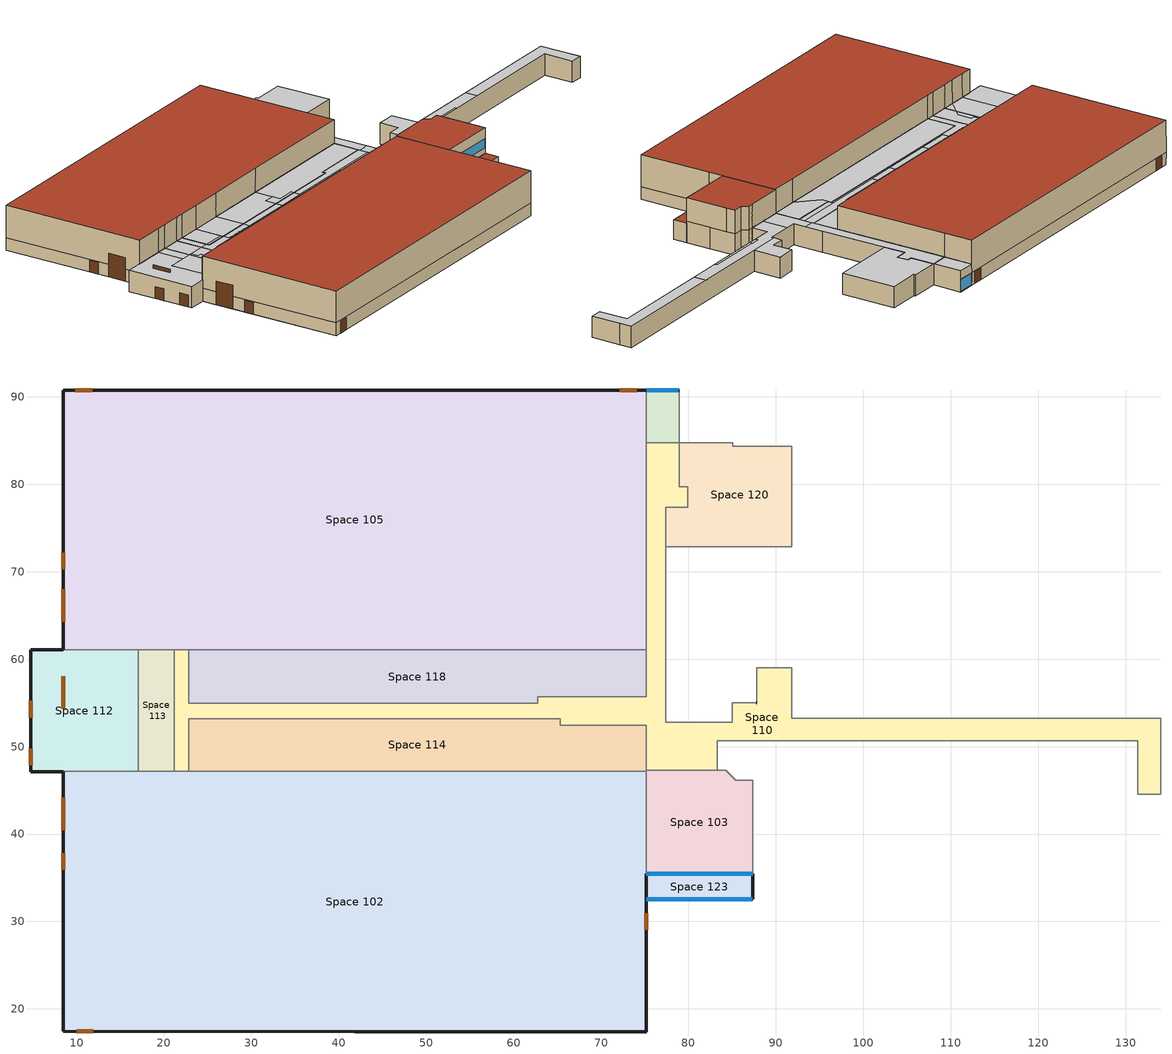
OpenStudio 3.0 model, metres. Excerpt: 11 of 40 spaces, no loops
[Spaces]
Space 102
 floor ground: 8.5,47.16 75.15,47.16 75.15,17.35 8.5,17.42 z0
 wall outside (Arena - Metal Panel): 8.5,17.42 75.15,17.35 75.15,32.51 z2.6:9.1; 75.15,32.51 75.15,35.45 z3.9:9.1; 8.5,40.45 8.5,17.42 z0:2.6; 8.5,47.12,9.1 8.5,47.12,2.6 8.5,44.13,2.6 8.5,44.13,4.78 8.5,40.45,4.78 8.5,40.45,2.6 8.5,17.42,2.6 8.5,17.42,9.1
 wall outside (Arena - Insulated Concrete): 8.5,17.42 75.15,17.35 75.15,32.51 z0:2.6
 wall outside: 8.5,47.12 8.5,44.13 z0:2.6
 wall to Space 131: 69.24,47.16 22.82,47.16 21.15,47.16 17.03,47.16 14.48,47.16 z4.3:9.1
 wall to Space 123: 75.15,32.51 75.15,35.45 z0:3.9
 wall to Space 124: 11,47.16 8.5,47.16 8.5,47.12 z4.3:9.1
 wall to Space 113: 21.15,47.16 17.03,47.16 z0:4.3
 wall to Space 112: 17.03,47.16 8.5,47.16 8.5,47.12 z0:4.3
 wall to Space 126: 14.48,47.16 11,47.16 z4.3:9.1
 wall to Space 132: 75.15,47.16 69.24,47.16 z4.3:9.1
 wall to Space 110: 22.82,47.16 21.15,47.16 z0:4.3
 wall to Space 114: 75.15,47.16 22.82,47.16 z0:4.3
 wall to Space 103: 75.15,35.45 75.15,47.16 z0:9.1
 door: 10.02,17.42 11.92,17.42 / 75.15,29.04 75.15,30.94 / 8.5,37.79 8.5,35.89 z0:2.4; 8.5,44.13 8.5,40.45 z0:4.78
 roof outside (Arena - Roof): 75.15,17.35 75.15,47.16 8.5,47.16 8.5,17.42 z9.1
Space 103
 floor ground: 84.27,47.27 85.41,46.13 87.37,46.13 87.37,35.45 75.15,35.45 75.15,47.27 z0
 wall outside (Gym - Metal Panel): 75.15,35.45 87.37,35.45 z3.9:9.1
 wall to Space 132: 75.15,47.27 75.15,47.16 z4.3:9.1
 wall to Space 134: 87.37,44.32 87.37,46.13 85.41,46.13 84.27,47.27 83.29,47.27 75.15,47.27 z4.3:9.1
 wall to Space 111: 87.37,46.13 85.41,46.13 84.27,47.27 83.29,47.27 z0:4.3
 wall to Space 106: 87.37,35.45 87.37,40.54 z0:4.3
 wall to Space 123: 75.15,35.45 87.37,35.45 z0:3.9
 wall to Space 114: 75.15,47.27 75.15,47.16 z0:4.3
 wall to Space 139: 87.37,35.45 87.37,44.32 z4.3:9.1
 wall to Space 110: 83.29,47.27 75.15,47.27 z0:4.3
 wall to Space 109: 87.37,40.54 87.37,46.13 z0:4.3
 window: 75.17,35.45 87.35,35.45 z5.05:6.9
 roof outside: 87.37,35.45 87.37,46.13 85.41,46.13 84.27,47.27 75.15,47.27 75.15,35.45 z9.1
Space 105
 floor ground: 75.15,90.8 75.15,61.06 8.5,61.06 8.5,90.8 z0
 wall outside (Arena - Metal Panel): 75.15,90.8 8.5,90.8 z2.55:9.1; 8.5,90.8,9.1 8.5,90.8,2.55 8.5,67.97,2.55 8.5,67.97,4.78 8.5,64.29,4.78 8.5,64.29,2.39 8.5,61.06,2.39 8.5,61.06,9.1
 wall outside (Arena - Insulated Concrete): 75.15,90.8 8.5,90.8 8.5,67.97 z0:2.55; 8.5,64.29 8.5,61.06 z0:2.39
 wall to Space 130: 48.17,61.06 75.15,61.06 z4.3:9.1
 wall to Space 125: 14.71,61.06 17.03,61.06 21.15,61.06 22.82,61.06 27.58,61.06 z4.3:9.1
 wall to Space 133: 75.15,61.06 75.15,84.76 75.15,90.8 z4.3:9.1
 wall to Space 110: 75.15,61.06 75.15,84.76 / 21.15,61.06 22.82,61.06 z0:4.3
 wall to Space 112: 8.5,61.06 17.03,61.06 z0:4.3
 wall to Space 122: 75.15,84.76 75.15,90.8 z0:4.3
 wall to Space 128: 34.47,61.06 48.17,61.06 z4.3:9.1
 wall to Space 127: 27.58,61.06 34.47,61.06 z4.3:9.1
 wall to Space 113: 17.03,61.06 21.15,61.06 z0:4.3
 wall to Space 124: 8.5,61.06 14.71,61.06 z4.3:9.1
 wall to Space 118: 22.82,61.06 75.15,61.06 z0:4.3
 door: 74.06,90.8 72.16,90.8 / 11.77,90.8 9.87,90.8 / 8.5,72.17 8.5,70.27 z0:2.4; 8.5,67.97 8.5,64.29 / 8.5,58.04 8.5,54.36 z0:4.78
 roof outside (Arena - Roof): 75.15,61.06 75.15,90.8 8.5,90.8 8.5,61.06 z9.1
Space 110
 floor ground: 75.15,84.76 78.95,84.76 78.95,79.72 79.94,79.72 79.94,77.4 77.42,77.4 77.42,52.77 85.02,52.77 85.02,55.02 87.79,55.02 87.79,59.01 91.84,59.01 91.84,53.25 134.02,53.25 134.02,44.54 131.42,44.54 131.42,50.66 83.29,50.66 83.29,47.27 75.15,47.27 75.15,52.46 65.34,52.46 65.34,53.22 22.82,53.22 22.82,47.16 21.15,47.16 21.15,61.06 22.82,61.06 22.82,54.93 62.75,54.93 62.75,55.69 75.15,55.69 z0
 wall outside: 87.79,55.02 87.76,55.02 z0:4.3
 wall to Space 104: 134.02,53.25 91.84,53.25 91.84,59.01 z0:4.3
 wall to Space 109: 87.37,50.66 131.42,50.66 131.42,44.54 134.02,44.54 z0:4.3
 wall to Space 111: 83.29,47.27 83.29,50.66 83.33,50.66 87.37,50.66 z0:4.3
 wall to Space 114: 22.82,47.16 22.82,53.22 65.34,53.22 65.34,52.46 73.86,52.46 75.15,52.46 75.15,47.27 z0:4.3
 wall to Space 113: 21.15,61.06 21.15,47.16 z0:4.3
 wall to Space 118: 75.15,61.06 75.15,55.69 62.75,55.69 62.75,54.93 22.82,54.93 22.82,61.06 z0:4.3
 wall to Space 122: 78.95,84.76 75.15,84.76 z0:4.3
 wall to Space 120: 77.42,72.89 77.42,77.4 79.94,77.4 79.94,79.72 78.95,79.72 78.95,84.76 z0:4.3
 wall to Space 116: 87.76,55.02 85.02,55.02 85.02,52.77 77.42,52.77 77.42,59.01 / 87.79,59.01 87.79,55.02 z0:4.3
 wall to Space 119: 91.84,59.01 87.79,59.01 / 77.42,59.01 77.42,72.89 z0:4.3
 wall to Space 108: 134.02,44.54 134.02,50.68 z0:4.3
 wall to Space 115: 134.02,50.68 134.02,53.25 z0:4.3
 ceiling to Space 129: 51.89,53.59 51.89,54.93 45.75,54.93 45.75,53.59 z4.3
 ceiling to Space 132: 75.15,52.46 75.15,53.59 65.17,53.59 65.17,53.22 65.34,53.22 65.34,52.46 z4.3
 ceiling to Space 127: 34.47,53.59 34.47,54.93 27.58,54.93 27.58,53.59 z4.3
 ceiling to Space 128: 45.75,53.59 45.75,54.93 34.47,54.93 34.47,53.59 z4.3
 ceiling to Space 135: 89.19,50.66 89.19,51.21 87.37,51.21 87.37,50.66 z4.3
 ceiling to Space 133: 77.42,55.31 77.42,77.4 79.94,77.4 79.94,79.72 78.95,79.72 78.95,84.76 75.15,84.76 75.15,55.31 z4.3; 91.84,53.25 91.84,59.01 87.79,59.01 87.79,55.02 85.02,55.02 85.02,53.25 z4.3
 ceiling to Space 131: 22.82,47.16 22.82,53.22 65.17,53.22 65.17,53.59 27.58,53.59 27.58,54.93 22.82,54.93 22.82,55.59 21.15,55.59 21.15,47.16 z4.3
 ceiling to Space 130: 75.15,53.59 75.15,55.69 62.75,55.69 62.75,54.93 51.89,54.93 51.89,53.59 z4.3
 ceiling to Space 125: 22.82,55.59 22.82,61.06 21.15,61.06 21.15,55.59 z4.3
 ceiling to Space 140: 134.02,44.54 134.02,44.55 131.42,44.54 z4.3; 131.42,44.54 134.02,44.55 134.02,53.25 108.35,53.25 108.35,50.66 131.42,50.66 z4.3
 ceiling to Space 134: 83.29,47.27 83.29,50.66 87.37,50.66 87.37,51.21 101.29,51.21 101.29,50.66 108.35,50.66 108.35,53.25 85.02,53.25 85.02,52.77 79.61,52.77 79.61,47.27 z4.3; 79.61,47.27 79.61,52.77 77.42,52.77 77.42,55.31 75.15,55.31 75.15,47.27 z4.3
 ceiling to Space 136: 101.29,50.66 101.29,51.21 89.19,51.21 89.19,50.66 z4.3
Space 112
 floor ground: 17.03,61.06 17.03,47.16 8.5,47.16 8.5,47.12 4.76,47.12 4.76,61.06 z0
 wall outside (Arena - Insulated Concrete): 8.5,61.06 4.76,61.06 4.76,47.12 8.5,47.12 z0:4.3
 wall to Space 113: 17.03,47.16 17.03,61.06 z0:4.3
 door: 4.76,55.22 4.76,53.32 / 4.76,49.76 4.76,47.86 z0:2.4
 ceiling to Space 125: 17.03,55.59 17.03,61.06 14.71,61.06 14.71,55.59 z4.3
 ceiling to Space 124: 8.5,47.12 8.5,47.16 11,47.16 11,55.59 14.71,55.59 14.71,61.06 4.76,61.06 4.76,47.12 z4.3
 ceiling to Space 131: 17.03,47.16 17.03,49.68 14.48,47.16 z4.3
 ceiling to Space 126: 14.48,47.16 17.03,49.68 17.03,55.59 11,55.59 11,47.16 z4.3
Space 113
 floor ground: 21.15,61.06 21.15,47.16 17.03,47.16 17.03,61.06 z0
 ceiling to Space 126: 17.03,49.68 18.35,50.97 18.35,53.94 17.49,53.94 17.49,55.59 17.03,55.59 z4.3
 ceiling to Space 125: 21.15,55.59 21.15,61.06 17.03,61.06 17.03,55.59 z4.3
 ceiling to Space 131: 21.15,47.16 21.15,55.59 17.49,55.59 17.49,53.94 18.35,53.94 18.35,50.97 17.03,49.68 17.03,47.16 z4.3
Space 114
 floor ground: 65.34,53.22 65.34,52.46 75.15,52.46 75.15,47.16 22.82,47.16 22.82,53.22 z0
 ceiling to Space 132: 75.15,47.16 75.15,52.46 65.34,52.46 65.34,53.22 65.17,53.22 65.17,51.13 69.24,47.16 z4.3
 ceiling to Space 131: 69.24,47.16 65.17,51.13 65.17,53.22 22.82,53.22 22.82,47.16 z4.3
Space 118
 floor ground: 75.15,61.06 75.15,55.69 62.75,55.69 62.75,54.93 22.82,54.93 22.82,61.06 z0
 ceiling to Space 125: 27.58,55.59 27.58,61.06 22.82,61.06 22.82,55.59 z4.3
 ceiling to Space 129: 51.89,54.93 51.89,55.55 48.17,55.55 48.17,57.21 45.75,57.21 45.75,54.93 z4.3
 ceiling to Space 127: 34.47,54.93 34.47,61.06 27.58,61.06 27.58,54.93 z4.3
 ceiling to Space 130: 62.75,54.93 62.75,55.69 75.15,55.69 75.15,61.06 48.17,61.06 48.17,55.55 51.89,55.55 51.89,54.93 z4.3
 ceiling to Space 131: 27.58,54.93 27.58,55.59 22.82,55.59 22.82,54.93 z4.3
 ceiling to Space 128: 45.75,54.93 45.75,57.21 48.17,57.21 48.17,61.06 34.47,61.06 34.47,54.93 z4.3
Space 120
 floor ground: 85.05,84.76 85.05,84.35 91.84,84.35 91.84,72.89 77.42,72.89 77.42,77.4 79.94,77.4 79.94,79.72 78.95,79.72 78.95,84.76 z0
 wall to Space 121: 91.84,84.35 85.05,84.35 85.05,84.76 78.95,84.76 z0:4.3
 wall to Space 104: 91.84,72.89 91.84,84.35 z0:4.3
 wall to Space 119: 77.42,72.89 91.84,72.89 z0:4.3
 ceiling to Space 133: 91.84,72.89 91.84,84.35 85.05,84.35 85.05,84.76 78.95,84.76 78.95,79.72 79.94,79.72 79.94,77.4 77.42,77.4 77.42,72.89 z4.3
Space 122
 floor ground: 78.95,90.8 78.95,84.76 75.15,84.76 75.15,90.8 z0
 wall outside (Arena - Metal Panel): 78.95,90.8 75.15,90.8 z2.55:4.3
 wall outside (Arena - Insulated Concrete): 78.95,90.8 75.15,90.8 z0:2.55
 wall to Space 121: 78.95,84.76 78.95,90.8 z0:4.3
 window: 78.86,90.8 75.25,90.8 z0.17:2.47
 ceiling to Space 133: 78.95,84.76 78.95,90.8 75.15,90.8 75.15,84.76 z4.3
Space 123
 floor ground: 87.37,35.45 87.37,32.51 75.15,32.51 75.15,35.45 z0
 wall outside: 87.37,32.51 87.37,35.45 z0:3.9
 wall outside (Gym - Metal Panel): 75.15,32.51 87.37,32.51 z0:3.9
 window: 75.18,32.51 81.28,32.51 / 84.94,32.51 87.31,32.51 z0.25:2.55; 81.31,32.51 84.89,32.51 z0:2.55
 roof outside: 87.37,32.51 87.37,35.45 75.15,35.45 75.15,32.51 z3.9
[Building]
Recreation Center_1980-2004: North Axis {deg}=-90; Nominal Floor to Floor Height {m}=3; Default Construction Set=ASHRAE 189.1-2009 ClimateZone 4-5 (mdoff) ConstSet
[ClimateZones]
Climate Zone Institution Name 1=ASHRAE; Climate Zone Document Name 1=ANSI/ASHRAE Standard 169; Climate Zone Document Year 1=2006; Climate Zone Institution Name 2=CEC; Climate Zone Document Name 2=California Climate Zone Descriptions; Climate Zone Document Year 2=1995
[Site]
Site 1: Latitude {deg}=53.53; Longitude {deg}=-114.1; Time Zone {hr}=-7; Elevation {m}=723
[SizingPeriod:DesignDay] Barometric Pressure {Pa}=92936; Wind Direction {deg}=180; Sky Clearness=0; Rain Indicator=0; Snow Indicator=0; Day of Month=21; Daylight Saving Time Indicator=0; Dry-Bulb Temperature Range Modifier Type=DefaultMultipliers
Name | Maximum Dry-Bulb Temperature {C} | Daily Dry-Bulb Temperature Range {deltaC} | Humidity Indicating Conditions at Maximum Dry-Bulb | Wind Speed {m/s} | Month | Day Type | Humidity Indicating Type | Solar Model Indicator | ASHRAE Taub | ASHRAE Taud
Edmonton Stony Plain Ann Clg .4% Condns Enth=>MDB | 25.6 | 12 | 57100 | 3.8 | 7 | SummerDesignDay | Enthalpy | ASHRAETau | 0.353 | 2.369
Edmonton Stony Plain Ann Clg .4% Condns WB=>MDB | 25.3 | 12 | 19 | 3.8 | 7 | SummerDesignDay | Wetbulb | ASHRAETau | 0.353 | 2.369
Edmonton Stony Plain Ann Hum_n 99.6% Condns DP=>MCDB | -32.4 | 0 | -37.7 | 1.9 | 1 | WinterDesignDay | Dewpoint | ASHRAEClearSky
Edmonton Stony Plain Ann Htg 99.6% Condns DB | -32.5 | 0 | -32.5 | 1.9 | 1 | WinterDesignDay | Wetbulb | ASHRAEClearSky
Edmonton Stony Plain Ann Clg .4% Condns DB=>MWB | 27.5 | 12 | 17.6 | 3.8 | 7 | SummerDesignDay | Wetbulb | ASHRAETau | 0.353 | 2.369
Edmonton Stony Plain Ann Clg .4% Condns DP=>MDB | 22.6 | 12 | 16.5 | 3.8 | 7 | SummerDesignDay | Dewpoint | ASHRAETau | 0.353 | 2.369
Edmonton Stony Plain Ann Htg Wind 99.6% Condns WS=>MCDB | -5.8 | 0 | -5.8 | 11.6 | 1 | WinterDesignDay | Wetbulb | ASHRAEClearSky
[Construction]
000 ExtSlabCarpet 4in ClimateZone 1-8: MAT-CC05 4 HW CONCRETE, CP02 CARPET PAD
000 Exterior Door: 000 F08 Metal surface, 000 I01 25mm insulation board
000 Exterior Window: 000 Clear 3mm, 000 Air 13mm, 000 Clear 3mm
000 Interior Ceiling: 000 M11 100mm lightweight concrete, 000 F05 Ceiling air space resistance, 000 F16 Acoustic tile
000 Interior Door; 000 Interior Partition: 000 G05 25mm wood
000 Interior Floor: 000 F16 Acoustic tile, 000 F05 Ceiling air space resistance, 000 M11 100mm lightweight concrete
000 Interior Wall: 000 G01a 19mm gypsum board, 000 F04 Wall air space resistance, 000 G01a 19mm gypsum board
000 Interior Window: 000 Clear 3mm
ASHRAE 189.1-2009 ExtRoof IEAD ClimateZone 2-5: Roof Membrane, Roof Insulation [21], Metal Decking
ASHRAE 189.1-2009 ExtWall SteelFrame ClimateZone 4-8: MAT-SHEATH, Wall Insulation [39], 1/2IN Gypsum
ASHRAE 189.1-2009 ExtWindow ClimateZone 4-5: Theoretical Glass [207]
Arena - Insulated Concrete: Arena Precast Insulated Concrete
Arena - Metal Panel: 000 F08 Metal surface, Wall Insulation RSI 2.6
Arena - Roof: Roof Membrane, Wall Insulation RSI 2.6, 1/2IN Gypsum, 000 G05 25mm wood, Metal Decking, Metal Decking
Gym - Metal Panel: 000 F08 Metal surface, Wall Insulation RSI 3.5
[DefaultConstructionSet]
ASHRAE 189.1-2009 ClimateZone 4-5 (mdoff) ConstSet: Default Exterior Surface Constructions=ASHRAE 189.1-2009 ClimateZone 4-5 (mdoff) Exterior DefSurfCons; Default Interior Surface Constructions=000 Interior DefSurfCons; Default Ground Contact Surface Constructions=000 Ground DefSurfCons; Default Exterior SubSurface Constructions=ASHRAE 189.1-2009 ClimateZone 4-5 (mdoff) Exterior DefSubCons; Default Interior SubSurface Constructions=000 Interior DefSubCons; Interior Partition Construction=000 Interior Partition
[DefaultSubSurfaceConstructions] Glass Door Construction=000 Exterior Window; Skylight Construction=000 Exterior Window; Tubular Daylight Dome Construction=000 Interior Window; Tubular Daylight Diffuser Construction=000 Interior Window
Name | Fixed Window Construction | Operable Window Construction | Door Construction
000 Interior DefSubCons | 000 Interior Window | 000 Interior Window | 000 Interior Door
ASHRAE 189.1-2009 ClimateZone 4-5 (mdoff) Exterior DefSubCons | ASHRAE 189.1-2009 ExtWindow ClimateZone 4-5 | ASHRAE 189.1-2009 ExtWindow ClimateZone 4-5 | 000 Exterior Door
[DefaultSurfaceConstructions]
Name | Floor Construction | Wall Construction | Roof Ceiling Construction
000 Ground DefSurfCons | 000 ExtSlabCarpet 4in ClimateZone 1-8 | 000 ExtSlabCarpet 4in ClimateZone 1-8 | 000 ExtSlabCarpet 4in ClimateZone 1-8
000 Interior DefSurfCons | 000 Interior Floor | 000 Interior Wall | 000 Interior Ceiling
ASHRAE 189.1-2009 ClimateZone 4-5 (mdoff) Exterior DefSurfCons | 000 ExtSlabCarpet 4in ClimateZone 1-8 | ASHRAE 189.1-2009 ExtWall SteelFrame ClimateZone 4-8 | ASHRAE 189.1-2009 ExtRoof IEAD ClimateZone 2-5
[Material]
Name | Roughness | Thickness {m} | Conductivity {W/m-K} | Density {kg/m3} | Specific Heat {J/kg-K} | Thermal Absorptance | Solar Absorptance | Visible Absorptance
000 F08 Metal surface | Smooth | 0.0008 | 45.28 | 7824 | 500 | 0.9 | 0.7
000 F16 Acoustic tile | MediumSmooth | 0.0191 | 0.06 | 368 | 590
000 G01a 19mm gypsum board | MediumSmooth | 0.019 | 0.16 | 800 | 1090
000 G05 25mm wood | MediumSmooth | 0.0254 | 0.15 | 608 | 1630
000 I01 25mm insulation board | MediumRough | 0.0254 | 0.03 | 43 | 1210
000 M11 100mm lightweight concrete | MediumRough | 0.1016 | 0.53 | 1280 | 840
1/2IN Gypsum | Smooth | 0.0127 | 0.16 | 784.9 | 830 | 0.9 | 0.92 | 0.92
MAT-CC05 4 HW CONCRETE | Rough | 0.1016 | 0.3846 | 2240 | 836.8 | 0.9 | 0.7 | 0.7
Metal Decking | MediumSmooth | 0.0015 | 45.006 | 7680 | 418.4 | 0.9 | 0.7 | 0.3
Roof Insulation [21] | MediumRough | 0.2105 | 0.049 | 265 | 836.8 | 0.9 | 0.7 | 0.7
Roof Membrane | VeryRough | 0.0095 | 0.16 | 1121.29 | 1460 | 0.9 | 0.7 | 0.7
Wall Insulation [39]; Wall Insulation RSI 2.6 | MediumRough | 0.1184 | 0.045 | 265 | 836.8 | 0.9 | 0.7 | 0.7
Arena Precast Insulated Concrete | MediumRough | 0.2 | 0.0769 | 2000 | 836.8
Wall Insulation RSI 3.5 | MediumRough | 0.1184 | 0.033829 | 265 | 836.8 | 0.9 | 0.7 | 0.7
[Material:AirGap]
Name | Thermal Resistance
000 F04 Wall air space resistance | 0.15
000 F05 Ceiling air space resistance | 0.18
[Material:NoMass] Thermal Absorptance=0.9; Solar Absorptance=0.7
Name | Roughness | Thermal Resistance | Visible Absorptance
CP02 CARPET PAD | VeryRough | 0.2165 | 0.8
MAT-SHEATH | Rough | 0.3626 | 0.7
[WindowMaterial:Gas]
000 Air 13mm: Gas Type=Air; Thickness=0.0127
[WindowMaterial:Glazing] Optical Data Type=SpectralAverage; Thickness=0.003; Infrared Transmittance at Normal Incidence=0
Name | Solar Transmittance at Normal Incidence | Front Side Solar Reflectance at Normal Incidence | Back Side Solar Reflectance at Normal Incidence | Visible Transmittance at Normal Incidence | Front Side Visible Reflectance at Normal Incidence | Back Side Visible Reflectance at Normal Incidence | Front Side Infrared Hemispherical Emissivity | Back Side Infrared Hemispherical Emissivity | Conductivity | Dirt Correction Factor for Solar and Visible Transmittance | Solar Diffusing
000 Clear 3mm | 0.837 | 0.075 | 0.075 | 0.898 | 0.081 | 0.081 | 0.84 | 0.84 | 0.9
Theoretical Glass [207] | 0.3311 | 0.6189 | 0.6189 | 0.44 | 0.51 | 0.51 | 0.9 | 0.9 | 0.0133 | 1 | No
[ThermostatSetpoint:DualSetpoint]
Name | Heating Setpoint Temperature Schedule | Cooling Setpoint Temperature Schedule
Thermostat Setpoint Dual Setpoint 1 | Red ice pad temp heating | Ice Pad Temp Cooling
Thermostat Setpoint Dual Setpoint 2 | Blue ice pad temp heating | Ice Pad Temp Cooling
Thermostat Setpoint Dual Setpoint 3; Thermostat Setpoint Dual Setpoint 6; Thermostat Setpoint Dual Setpoint 26; Thermostat Setpoint Dual Setpoint 31; Thermostat Setpoint Dual Setpoint 32 | Rec Centre Heating Temp | No Cooling Temp
Thermostat Setpoint Dual Setpoint 5; Thermostat Setpoint Dual Setpoint 23; Thermostat Setpoint Dual Setpoint 24; Thermostat Setpoint Dual Setpoint 39 | Rec Centre Heating Temp | Rec Centre Cooling Temp
[DesignSpecification:OutdoorAir] Outdoor Air Flow per Floor Area {m3/s-m2}=0
MNECB-Assembly Atrium: Outdoor Air Flow per Person {m3/s-person}=0.005
MNECB-Service and Common-Corridors; MNECB-Assembly-Locker Room and Shower; MNECB-Storage/Warehouse-Active Storage-Bulky; MNECB-Service and Common-Active Stairway: Outdoor Air Flow per Person {m3/s-person}=0.025
MNECB-Service and Common-Mechanical/electrical room: Outdoor Air Flow per Person {m3/s-person}=0.05
MNECB-Assembly-Recreational Sport area: Outdoor Air Flow per Person {m3/s-person}=0.01; Outdoor Air Flow Rate {m3/s}=0; Outdoor Air Flow Air Changes per Hour {1/hr}=0; Outdoor Air Flow Rate Fraction Schedule=Always On
MNECB-Retail-Type D: Outdoor Air Flow per Person {m3/s-person}=0.03
[BuildingStory]
Building Story 1: Nominal Z Coordinate {m}=0; Nominal Floor to Floor Height {m}=9.1
[Space] Building Story=Building Story 1
Name | Space Type | Thermal Zone
Space 102 | Ice Arena Activity Area | MF01 - Ice Rink
Space 103 | MNECB-Assembly Atrium | MF13 - Atrium
Space 105 | Ice Arena Activity Area | MF02 - Ice Rink
Space 110 | MNECB-Service and Common-Corridors | MF23 - Corridor
Space 112 | MNECB-Service and Common-Mechanical/electrical room | MF03 - Mech Room
Space 113 | MNECB-Storage/Warehouse-Active Storage-Bulky | MF04 - Storage
Space 114 | MNECB-Assembly-Locker Room and Shower | MF06 - Change Rooms
Space 118 | MNECB-Assembly-Locker Room and Shower | MF-062 Change Rooms
Space 120 | MNECB-Retail-Type D | MF09 - Stores
Space 122 | MNECB-Service and Common-Active Stairway | MF11 - Vestibule
Space 123 | MNECB-Assembly Atrium | MF14 - Vestibule
[SpaceType]
Name | Default Schedule Set | Design Specification Outdoor Air Object
MNECB-Assembly Atrium | Cold Lake Rec Centre | MNECB-Assembly Atrium
MNECB-Service and Common-Corridors | Cold Lake Rec Centre | MNECB-Service and Common-Corridors
MNECB-Service and Common-Mechanical/electrical room | Cold Lake Rec Centre | MNECB-Service and Common-Mechanical/electrical room
MNECB-Assembly-Recreational Sport area | Cold Lake Rec Centre | MNECB-Assembly-Recreational Sport area
MNECB-Assembly-Locker Room and Shower | Cold Lake Rec Centre | MNECB-Assembly-Locker Room and Shower
MNECB-Storage/Warehouse-Active Storage-Bulky | Cold Lake Rec Centre | MNECB-Storage/Warehouse-Active Storage-Bulky
MNECB-Retail-Type D | Cold Lake Rec Centre | MNECB-Retail-Type D
MNECB-Service and Common-Active Stairway | Cold Lake Rec Centre | MNECB-Service and Common-Active Stairway
Ice Arena Activity Area |  | MNECB-Assembly-Recreational Sport area
[People]
Name | People Definition | Space or SpaceType | Activity Level Schedule | Number of People Schedule
MNECB-Assembly Atria-Sched-C- People | MNECB-Assembly-Atria-sched-C-people_def | MNECB-Assembly Atrium | Rec Centre Activity (light)
MNECB-Service and Common-Corridors-sched-*-people | MNECB-Service and Common-Corridors-sched-*-people_def | MNECB-Service and Common-Corridors | Rec Centre Activity (light)
MNECB-Service and Common-Mechanical/electrical room-sched-*-people | MNECB-Service and Common-Mechanical/electrical room-sched-*-people_def | MNECB-Service and Common-Mechanical/electrical room | Rec Centre Activity (light)
MNECB-Assembly-Recreational Sport area-sched-I-people | MNECB-Assembly-Recreational Sports Area-sched-I-people_def | MNECB-Assembly-Recreational Sport area | Rec Centre Activity (high)
MNECB-Assembly-Locker Room and Shower-sched-*-people | MNECB-Assembly-Locker Room and Shower-sched-*-people_def | MNECB-Assembly-Locker Room and Shower | Rec Centre Activity (light)
MNECB-Storage/Warehouse-Active Storage-Bulky-sched-E-people | MNECB-Storage Warehouse-Active Storage - Bulky-sched-E-people_def | MNECB-Storage/Warehouse-Active Storage-Bulky | Rec Centre Activity (light)
MNECB-Retail-Type D-sched-C-people | MNECB-Retail-Type D-sched-C-people_def | MNECB-Retail-Type D | Rec Centre Activity (light)
MNECB-Service and Common-Active Stairway-sched-*-people | MNECB-Service and Common-Active Stairway-sched-*-people_def | MNECB-Service and Common-Active Stairway | Rec Centre Activity (light)
People 2 | Ice Arena occupancy | Ice Arena Activity Area | Rec Centre Activity (high) | Activity Rooms and Gyms Occupancy
[Lights]
Name | Lights Definition | Space or SpaceType | Schedule
MNECB-Assembly Atria-Sched-C- Lights | MNECB- Assembly -Atria-sched-C-lighting_W_per_m2_def | MNECB-Assembly Atrium
MNECB-Service and Common-Corridors-sched-*-lights | MNECB-Service and Common-Corridors-sched-*-lighting_W_per_m2_def | MNECB-Service and Common-Corridors
MNECB-Service and Common-Mechanical/electrical room-sched-*-lights | MNECB-Service and Common-Mechanical/electrical room-sched-*-lighting_W_per_m2_def | MNECB-Service and Common-Mechanical/electrical room
MNECB-Assembly-Recreational Sport area-sched-I-lights | MNECB- Assembly -Recreational Sports Area-sched-I-lighting_W_per_m2_def | MNECB-Assembly-Recreational Sport area
MNECB-Assembly-Locker Room and Shower-sched-*-lights | MNECB- Assembly -Locker Room and Shower-sched-*-lighting_W_per_m2_def 1 | MNECB-Assembly-Locker Room and Shower
MNECB-Storage/Warehouse-Active Storage-Bulky-sched-E-lights | MNECB-Storage/Warehouse-Active Storage Bulky-sched-E-lighting_W_per_m2_def | MNECB-Storage/Warehouse-Active Storage-Bulky
MNECB-Retail-Type D-sched-C-lights | MNECB-Retail-Type D-sched-C-lighting_W_per_m2_def | MNECB-Retail-Type D
MNECB-Service and Common-Active Stairway-sched-*-lights | MNECB-Service and Common-Active Stairway-sched-*-lighting_W_per_m2_def | MNECB-Service and Common-Active Stairway
Lights 2 | MNECB- Assembly -Recreational Sports Area-sched-I-lighting_W_per_m2_def | Ice Arena Activity Area | Activity Rooms and Gyms Occupancy
[ElectricEquipment]
Name | Electric Equipment Definition | Space or SpaceType | Schedule
MNECB-Assembly Atria-Sched-C-elec | MNECB-Assembly-Atria-sched-C-equipment_W_per_m2_def | MNECB-Assembly Atrium
MNECB-Service and Common-Corridors-sched-*-equipment | MNECB-Service and Common-Corridors-sched-*-equipment_W_per_m2_def | MNECB-Service and Common-Corridors
MNECB-Service and Common-Mechanical/electrical room-sched-*-elec | MNECB-Service and Common-Mechanical/electrical room-sched-*-equipment_W_per_m2_def | MNECB-Service and Common-Mechanical/electrical room
MNECB-Assembly-Recreational Sport area-sched-I-elec | MNECB-Assembly-Recreational Sports Area-sched-I-equipment_W_per_m2_def | MNECB-Assembly-Recreational Sport area
MNECB-Assembly-Locker Room and Shower-sched-*-elec | MNECB-Assembly-Locker Room and Shower-sched-*-equipment_W_per_m2_def | MNECB-Assembly-Locker Room and Shower
MNECB-Storage/Warehouse-Active Storage-Bulky-sched-E-elec | MNECB-Storage/Warehouse-Active Storage Bulky-sched-E-equipment_W_per_m2_def | MNECB-Storage/Warehouse-Active Storage-Bulky
MNECB-Retail-Type Dl-sched-C-elec | MNECB-Retail-Type D-sched-C-equipment_W_per_m2_def | MNECB-Retail-Type D
MNECB-Service and Common-Active Stairway-sched-*-elec | MNECB-Service and Common-Active Stairway-sched-*-equipment_W_per_m2_def | MNECB-Service and Common-Active Stairway
Electric Equipment 2 | MNECB-Assembly-Recreational Sports Area-sched-I-equipment_W_per_m2_def | Ice Arena Activity Area | Activity Rooms and Gyms Occupancy
Electric Equipment 8 | Exhaust fan (ice rink) | Space 102 | Always On
Electric Equipment 9 | Exhaust fan (ice rink) | Space 105 | Always On
[HotWaterEquipment]
Name | Hot Water Equipment Definition | Space or SpaceType
NECB-Atrium - H < 13m-sched-C-hw | NECB-Atrium - H < 13m-sched-C-hw_def | MNECB-Assembly Atrium
NECB-Corr. < 2.4m wide-sched-*-hw | NECB-Corr. < 2.4m wide-sched-*-hw_def | MNECB-Service and Common-Corridors
NECB-Electrical/Mechanical-sched-*-hw | NECB-Electrical/Mechanical-sched-*-hw_def | MNECB-Service and Common-Mechanical/electrical room
NECB-Exercise centre-sched-B-hw | NECB-Exercise centre-sched-B-hw_def | MNECB-Assembly-Recreational Sport area
NECB-Locker room-sched-*-hw | NECB-Locker room-sched-*-hw_def | MNECB-Assembly-Locker Room and Shower
NECB-Storage area-sched-E-hw | NECB-Storage area-sched-E-hw_def | MNECB-Storage/Warehouse-Active Storage-Bulky
NECB-Retail-sched-C-hw | NECB-Retail-sched-C-hw_def | MNECB-Retail-Type D
NECB-Stairway-sched-*-hw | NECB-Stairway-sched-*-hw_def | MNECB-Service and Common-Active Stairway
[HotWaterEquipment:Definition] Design Level Calculation Method=Watts/Person
Name | Watts per Person {W/Person}
NECB-Atrium - H < 13m-sched-C-hw_def; NECB-Corr. < 2.4m wide-sched-*-hw_def; NECB-Electrical/Mechanical-sched-*-hw_def; NECB-Locker room-sched-*-hw_def; NECB-Stairway-sched-*-hw_def | 0
NECB-Exercise centre-sched-B-hw_def | 90
NECB-Storage area-sched-E-hw_def | 300
NECB-Retail-sched-C-hw_def | 40
[ThermalZone] Use Ideal Air Loads=No
Name | Thermostat
MF01 - Ice Rink | Thermostat Setpoint Dual Setpoint 1
MF02 - Ice Rink | Thermostat Setpoint Dual Setpoint 2
MF03 - Mech Room | Thermostat Setpoint Dual Setpoint 31
MF04 - Storage | Thermostat Setpoint Dual Setpoint 32
MF23 - Corridor | Thermostat Setpoint Dual Setpoint 23
MF06 - Change Rooms | Thermostat Setpoint Dual Setpoint 24
MF09 - Stores | Thermostat Setpoint Dual Setpoint 26
MF11 - Vestibule | Thermostat Setpoint Dual Setpoint 3
MF13 - Atrium | Thermostat Setpoint Dual Setpoint 5
MF14 - Vestibule | Thermostat Setpoint Dual Setpoint 6
MF-062 Change Rooms | Thermostat Setpoint Dual Setpoint 39
[Sizing:Zone] Zone Cooling Design Supply Air Temperature Input Method=SupplyAirTemperature; Zone Cooling Design Supply Air Temperature Difference {deltaC}=11.11; Zone Heating Design Supply Air Temperature Input Method=SupplyAirTemperature; Zone Heating Design Supply Air Temperature Difference {deltaC}=11.11; Zone Cooling Design Supply Air Humidity Ratio {kg-H2O/kg-air}=0.0085; Zone Heating Design Supply Air Humidity Ratio {kg-H2O/kg-air}=0.008; Zone Heating Sizing Factor=1; Zone Cooling Sizing Factor=1; Heating Design Air Flow Method=DesignDay; Account for Dedicated Outdoor Air System=No; Dedicated Outdoor Air System Control Strategy=NeutralSupplyAir; Dedicated Outdoor Air Low Setpoint Temperature for Design {C}=Autosize; Dedicated Outdoor Air High Setpoint Temperature for Design {C}=Autosize
Name | Zone Cooling Design Supply Air Temperature {C} | Zone Heating Design Supply Air Temperature {C}
MF04 - Storage; MF22 - Mech Room; MZ1 - Mech Room | 14 | 40
MF15 - Storage; MF21 - Corridor | 12.8 | 45
[Zone equipment]
MF04 - Storage: Zone HVAC Baseboard Convective Electric 5
MF22 - Mech Room: Zone HVAC Baseboard Convective Electric 6
[DefaultScheduleSet]
Cold Lake Rec Centre: Hours of Operation Schedule=Rec Centre Fans; Number of People Schedule=Rec Centre Occ; Lighting Schedule=Rec Centre lights; Electric Equipment Schedule=Rec Centre Equipment; Gas Equipment Schedule=Rec Centre Equipment; Hot Water Equipment Schedule=Rec Centre Hot Water; Steam Equipment Schedule=Rec Centre Equipment; Other Equipment Schedule=Rec Centre Equipment
[SpaceInfiltration:DesignFlowRate] Schedule=Always On; Design Flow Rate Calculation Method=Flow/ExteriorArea; Design Flow Rate {m3/s}=0; Flow per Exterior Surface Area {m3/s-m2}=0.00035
Space Infiltration Design Flow Rate 1: Space or SpaceType=MNECB-Assembly Atrium
Space Infiltration Design Flow Rate 3: Space or SpaceType=MNECB-Service and Common-Corridors
Space Infiltration Design Flow Rate 5: Space or SpaceType=MNECB-Service and Common-Mechanical/electrical room
Space Infiltration Design Flow Rate 6: Space or SpaceType=MNECB-Assembly-Recreational Sport area; Flow per Space Floor Area {m3/s-m2}=0
Space Infiltration Design Flow Rate 12: Space or SpaceType=MNECB-Assembly-Locker Room and Shower
Space Infiltration Design Flow Rate 15: Space or SpaceType=MNECB-Retail-Type D
Space Infiltration Design Flow Rate 18: Space or SpaceType=MNECB-Service and Common-Active Stairway
Space Infiltration Design Flow Rate 19: Space or SpaceType=MNECB-Storage/Warehouse-Active Storage-Bulky
Space Infiltration Design Flow Rate 10: Space or SpaceType=Ice Arena Activity Area; Flow per Space Floor Area {m3/s-m2}=0; Air Changes per Hour {1/hr}=0
[OtherEquipment:Definition]
Ice Pad Load: Design Level Calculation Method=EquipmentLevel; Design Level {W}=-157800; Fraction Latent=0; Fraction Radiant=0; Fraction Lost=0
[OtherEquipment] Other Equipment Definition=Ice Pad Load
Name | Space or SpaceType | Schedule
Ice Pad1 | Space 102 | Red side ice pad load
Ice Pad2 | Space 105 | Blue side ice pad load
[People:Definition] Fraction Radiant=0.3
Name | Number of People Calculation Method | Space Floor Area per Person {m2/person} | Sensible Heat Fraction | Carbon Dioxide Generation Rate {m3/s-W} | Number of People {people}
MNECB-Assembly-Atria-sched-C-people_def | Area/Person | 10 | Autocalculate
MNECB-Service and Common-Corridors-sched-*-people_def; MNECB-Storage Warehouse-Active Storage - Bulky-sched-E-people_def | Area/Person | 100
MNECB-Service and Common-Mechanical/electrical room-sched-*-people_def | Area/Person | 200
MNECB-Assembly-Recreational Sports Area-sched-I-people_def | Area/Person | 5 | Autocalculate | 3.8e-008
MNECB-Assembly-Locker Room and Shower-sched-*-people_def | Area/Person | 10 | Autocalculate | 3.8e-008
MNECB-Retail-Type D-sched-C-people_def | Area/Person | 20
MNECB-Service and Common-Active Stairway-sched-*-people_def | Area/Person | 100 | Autocalculate
Ice Arena occupancy | People |  |  | 3.8e-008 | 15
[Lights:Definition] Design Level Calculation Method=Watts/Area; Fraction Radiant=0; Fraction Visible=0; Return Air Fraction=0
Name | Watts per Space Floor Area {W/m2}
MNECB- Assembly -Atria-sched-C-lighting_W_per_m2_def; MNECB-Service and Common-Mechanical/electrical room-sched-*-lighting_W_per_m2_def | 7.5
MNECB-Service and Common-Corridors-sched-*-lighting_W_per_m2_def; MNECB- Assembly -Locker Room and Shower-sched-*-lighting_W_per_m2_def 1 | 8.6
MNECB- Assembly -Recreational Sports Area-sched-I-lighting_W_per_m2_def | 13
MNECB-Retail-Type D-sched-C-lighting_W_per_m2_def | 35.5
MNECB-Service and Common-Active Stairway-sched-*-lighting_W_per_m2_def | 6.5
MNECB-Storage/Warehouse-Active Storage Bulky-sched-E-lighting_W_per_m2_def | 3.2
[ElectricEquipment:Definition] Fraction Lost=0
Name | Design Level Calculation Method | Watts per Space Floor Area {W/m2} | Fraction Radiant | Fraction Latent | Design Level {W}
MNECB-Assembly-Atria-sched-C-equipment_W_per_m2_def | Watts/Area | 2.5 | 0
MNECB-Service and Common-Corridors-sched-*-equipment_W_per_m2_def; MNECB-Service and Common-Active Stairway-sched-*-equipment_W_per_m2_def | Watts/Area | 0 | 0 | 0
MNECB-Service and Common-Mechanical/electrical room-sched-*-equipment_W_per_m2_def; MNECB-Assembly-Recreational Sports Area-sched-I-equipment_W_per_m2_def; MNECB-Storage/Warehouse-Active Storage Bulky-sched-E-equipment_W_per_m2_def | Watts/Area | 1 | 0 | 0
MNECB-Assembly-Locker Room and Shower-sched-*-equipment_W_per_m2_def; MNECB-Retail-Type D-sched-C-equipment_W_per_m2_def | Watts/Area | 2.5 | 0 | 0
Exhaust fan (ice rink) | EquipmentLevel |  |  | 0 | 746
[ZoneHVAC:Baseboard:Convective:Electric] Availability Schedule=Always On Discrete 1; Nominal Capacity {W}=autosize; Efficiency=1
Zone HVAC Baseboard Convective Electric 5; Zone HVAC Baseboard Convective Electric 6
[Schedule:Constant]
Always On Discrete 1: Value=1
[Schedule:Ruleset]
Name | Default Day Schedule | Summer Design Day Schedule | Winter Design Day Schedule
Always On | Always On Default Schedule | Always On Summer Design Day | Always On Winter Design Day
Rec Centre Fans | Schedule Day 79
Rec Centre Occ | Schedule Day 77
Rec Centre lights | Schedule Day 78
Rec Centre Equipment | Schedule Day 81
Rec Centre Hot Water | Schedule Day 80
Rec Centre Heating Temp | Schedule Day 84 | Schedule Day 89 | Schedule Day 90
Ice Pad Temp Cooling | Schedule Day 83 | Schedule Day 85 | Schedule Day 86
Activity Rooms and Gyms Occupancy | Schedule Day 7 |  | Schedule Day 92
Rec Centre Activity (light) | Schedule Day 22
Rec Centre Activity (high) | Schedule Day 23
Rec Centre Cooling Temp | Schedule Day 38 | Schedule Day 95 | Schedule Day 96
No Cooling Temp | Schedule Day 25 | Schedule Day 97 | Schedule Day 98
Red ice pad temp heating | Schedule Day 43 | Schedule Day 99 | Schedule Day 100
Red side ice pad load | Schedule Day 47 | Schedule Day 101 | Schedule Day 102
Blue side ice pad load | Schedule Day 51 | Schedule Day 103 | Schedule Day 104
Blue ice pad temp heating | Schedule Day 55 | Schedule Day 105 | Schedule Day 106
[Schedule:Day]
Always On Default Schedule; Always On Winter Design Day; Always On Summer Design Day; Schedule Day 102; Schedule Day 48; Schedule Day 50; Schedule Day 104; Schedule Day 52; Schedule Day 54: 24, 0, 1
Schedule Day 79: 5, 0, 0, 23, 0, 1, 24, 0, 0
Schedule Day 77: 5, 0, 0, 6, 0, 0.2, 7, 30, 0.8, 12, 0, 0.325664, 13, 0, 0.8, 16, 0, 0.33, 21, 30, 0.8, 22, 0, 0.33, 23, 0, 0.2, 24, 0, 0
Schedule Day 78: 5, 0, 0, 6, 0, 0.2, 7, 30, 0.8, 12, 0, 0.33, 13, 0, 0.8, 16, 0, 0.33, 21, 45, 0.8, 22, 0, 0.33, 23, 0, 0.2, 24, 0, 0
Schedule Day 81: 5, 0, 0.0507378, 6, 0, 0.2, 7, 30, 0.8, 12, 0, 0.33, 13, 0, 0.8, 16, 0, 0.33, 21, 30, 0.8, 22, 0, 0.33, 23, 0, 0.2, 24, 0, 0.0507378
Schedule Day 80: 5, 0, 0, 6, 0, 0.2, 7, 30, 0.8, 12, 0, 0.33, 13, 0, 0.8, 16, 0, 0.33, 21, 30, 0.8, 22, 0, 0.33, 23, 0, 0.2, 24, 0, 0
Schedule Day 84; Schedule Day 90; Schedule Day 26; Schedule Day 28; Schedule Day 96; Schedule Day 98: 24, 0, 20
Schedule Day 83; Schedule Day 38; Schedule Day 39; Schedule Day 42; Schedule Day 25: 24, 0, 99
Schedule Day 85; Schedule Day 99; Schedule Day 105: 24, 0, 11
Schedule Day 86; Schedule Day 43; Schedule Day 100; Schedule Day 44; Schedule Day 55; Schedule Day 106; Schedule Day 56; Schedule Day 58: 24, 0, 10
Schedule Day 89; Schedule Day 95; Schedule Day 41; Schedule Day 97: 24, 0, 24
Schedule Day 7; Schedule Day 92; Schedule Day 47; Schedule Day 101; Schedule Day 49; Schedule Day 103; Schedule Day 53: 24, 0, 0
Schedule Day 14: 9, 0, 0, 20, 0, 1, 24, 0, 0
Schedule Day 15: 6, 0, 0, 21, 0, 1, 24, 0, 0
Schedule Day 22: 24, 0, 130
Schedule Day 23: 24, 0, 500
Schedule Day 27: 24, 0, 5
Schedule Day 45; Schedule Day 57: 24, 0, -99
Schedule Day 46: 24, 0, 9.99999
Schedule Day 51: 24, 0, 0.3
[Schedule:Rule]
Name | Schedule Ruleset | Rule Order | Day Schedule | Apply Sunday | Apply Monday | Apply Tuesday | Apply Wednesday | Apply Thursday | Apply Friday | Apply Saturday | Date Specification Type | Start Month | Start Day | End Month | End Day
Schedule Rule 1 | Activity Rooms and Gyms Occupancy | 1 | Schedule Day 14 | Yes | No | No | No | No | No | Yes
Schedule Rule 2 | Activity Rooms and Gyms Occupancy | 0 | Schedule Day 15 |  | Yes | Yes | Yes | Yes | Yes
Schedule Rule 3 | Rec Centre Heating Temp | 2 | Schedule Day 26 | Yes | Yes | Yes | Yes | Yes | Yes | Yes | DateRange | 10 | 1 | 12 | 30
Schedule Rule 4 | Rec Centre Heating Temp | 1 | Schedule Day 27 | Yes | Yes | Yes | Yes | Yes | Yes | Yes | DateRange | 6 | 1 | 9 | 30
Schedule Rule 5 | Rec Centre Heating Temp | 0 | Schedule Day 28 | Yes | Yes | Yes | Yes | Yes | Yes | Yes | DateRange | 1 | 1 | 5 | 31
Schedule Rule 9 | Rec Centre Cooling Temp | 2 | Schedule Day 39 | Yes | Yes | Yes | Yes | Yes | Yes | Yes | DateRange | 10 | 1 | 12 | 31
Schedule Rule 10 | Rec Centre Cooling Temp | 1 | Schedule Day 41 | Yes | Yes | Yes | Yes | Yes | Yes | Yes | DateRange | 6 | 1 | 9 | 30
Schedule Rule 11 | Rec Centre Cooling Temp | 0 | Schedule Day 42 | Yes | Yes | Yes | Yes | Yes | Yes | Yes | DateRange | 1 | 1 | 5 | 31
Schedule Rule 12 | Red ice pad temp heating | 2 | Schedule Day 44 | Yes | Yes | Yes | Yes | Yes | Yes | Yes | DateRange | 10 | 1 | 12 | 31
Schedule Rule 13 | Red ice pad temp heating | 1 | Schedule Day 45 | Yes | Yes | Yes | Yes | Yes | Yes | Yes | DateRange | 4 | 1 | 9 | 30
Schedule Rule 14 | Red ice pad temp heating | 0 | Schedule Day 46 | Yes | Yes | Yes | Yes | Yes | Yes | Yes | DateRange | 1 | 1 | 3 | 31
Schedule Rule 15 | Red side ice pad load | 2 | Schedule Day 48 | Yes | Yes | Yes | Yes | Yes | Yes | Yes | DateRange | 10 | 1 | 12 | 31
Schedule Rule 16 | Red side ice pad load | 1 | Schedule Day 49 | Yes | Yes | Yes | Yes | Yes | Yes | Yes | DateRange | 4 | 1 | 9 | 30
Schedule Rule 17 | Red side ice pad load | 0 | Schedule Day 50 | Yes | Yes | Yes | Yes | Yes | Yes | Yes | DateRange | 1 | 1 | 3 | 31
Schedule Rule 18 | Blue side ice pad load | 2 | Schedule Day 52 | Yes | Yes | Yes | Yes | Yes | Yes | Yes | DateRange | 9 | 1 | 12 | 31
Schedule Rule 19 | Blue side ice pad load | 1 | Schedule Day 53 | Yes | Yes | Yes | Yes | Yes | Yes | Yes | DateRange | 6 | 1 | 8 | 31
Schedule Rule 20 | Blue side ice pad load | 0 | Schedule Day 54 | Yes | Yes | Yes | Yes | Yes | Yes | Yes | DateRange | 1 | 1 | 5 | 31
Schedule Rule 21 | Blue ice pad temp heating | 2 | Schedule Day 56 | Yes | Yes | Yes | Yes | Yes | Yes | Yes | DateRange | 9 | 1 | 12 | 31
Schedule Rule 22 | Blue ice pad temp heating | 1 | Schedule Day 57 | Yes | Yes | Yes | Yes | Yes | Yes | Yes | DateRange | 6 | 1 | 8 | 31
Schedule Rule 23 | Blue ice pad temp heating | 0 | Schedule Day 58 | Yes | Yes | Yes | Yes | Yes | Yes | Yes | DateRange | 1 | 1 | 5 | 31
